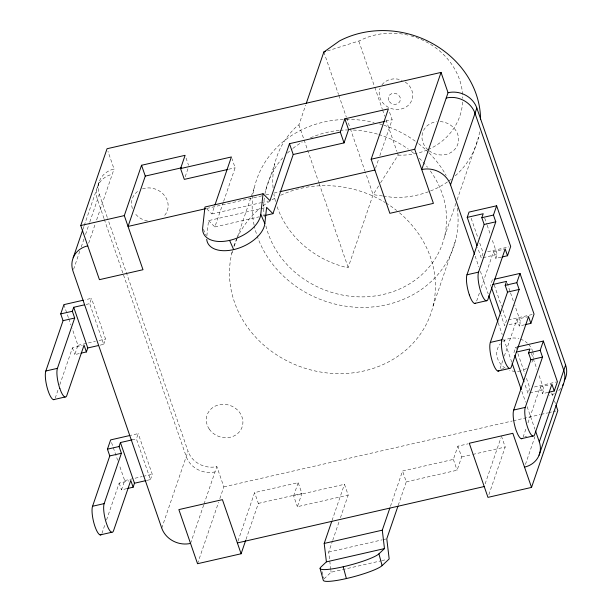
<?xml version="1.0" encoding="UTF-8"?>
<svg xmlns="http://www.w3.org/2000/svg" width="612" height="612" viewBox="0 0 612 612"><rect width="100%" height="100%" fill="white"/><g stroke="black" fill="none" stroke-linecap="round" stroke-linejoin="round"><path stroke-width="0.46" stroke-dasharray="3.06 2.29" d="M206.848 235.934L208.531 220.626L265.692 207.567M476.664 301.043L479.732 292.062M481.269 287.571L493.555 251.631L505.175 248.977M502.789 360.59L499.713 369.572L504.173 368.554M504.326 356.092L516.918 319.265L528.531 316.611M523.076 437.197L526.458 427.321M527.988 422.831L540.274 386.891L550.999 384.443M83.01 229.118L83.928 226.44M84.234 225.545L99.519 180.9M73.593 269.326L80.019 250.545M81.243 246.973L83.997 238.925M85.535 234.45L89.513 222.829M89.819 221.934L99.282 194.279A23.134 20.609 18.9 0 1 114.061 169.011L107.964 151.371M88.671 243.171L95.403 223.495M96.627 219.915L114.061 169.011M55.218 398.152L58.599 388.268M59.831 384.673L72.446 347.838L82.276 345.589M100.184 345.13L103.734 344.319L89.681 303.636L91.494 298.335L85.053 299.811M79.246 353.575L74.779 354.6L77.954 345.329L72.155 328.522M103.734 344.319L105.547 339.025L91.494 298.335M185.214 176.738L188.236 167.902M101.936 533.412L105.012 524.423M106.557 519.932L119.164 483.098L128.994 480.848M206.841 208.899L211.89 213.917L214.674 205.777M146.903 480.389L150.453 479.578L136.4 438.896L138.213 433.594L130.853 435.277M126.86 488.636L121.505 489.86L124.68 480.588L119.485 465.548M208.531 220.626L214.873 226.937L223.342 202.22M223.64 201.333L235.13 167.772L232.017 158.753M150.453 479.578L152.266 474.285L138.213 433.594M231.787 253.391L232.713 250.706M234.243 246.231L237.303 237.28M237.617 236.385L254.47 187.15M265.746 190.095L274.819 163.603M273.074 187.846A92.427 82.36 18.9 0 1 296.43 126.646L298.901 124.894L305.679 105.103M161.744 528.11L188.052 451.274L107.697 218.622M190.539 543.418L203.704 504.969M204.01 504.074L216.847 466.581A23.134 20.609 18.9 0 1 188.052 451.274M197.546 563.713L218.591 502.238M219.83 498.627L223.854 486.877L216.847 466.581M237.984 541.138L254.607 492.599L298.166 482.646L301.907 493.463L297.371 506.713L348.197 495.1L344.457 484.283L293.63 495.888L297.371 506.713M246.032 539.371L258.341 503.416L254.607 492.599M375.516 168.239L378.599 159.25M379.83 155.655L392.139 119.692L389.331 111.575M277.16 206.795A92.427 82.36 18.9 0 0 344.931 267.062L348.167 267.513L373.113 194.647L378.621 185.926M293.63 495.888L298.166 482.646M332.056 520.491L344.457 484.283M330.771 569.466L328.69 552.07L332.408 541.215M332.714 540.312L339.216 521.325M340.456 517.706L348.197 495.1M444.496 236.722L455.94 203.306M457.172 199.688L478.515 137.363M433.097 305.908L455.772 239.667M390.448 506.338L402.543 471.011L453.362 459.398L457.898 446.156L468.096 443.822M398.228 505.344L406.276 481.835L402.543 471.011M501.251 257.17L495.888 258.394L497.25 254.424L491.75 238.504M492.4 279.715L490.587 285.016L491.199 286.783M406.276 481.835L457.103 470.223L461.639 456.973L457.898 446.156M524.614 324.804L519.251 326.028L520.613 322.05L514.807 305.243M513.942 352.642L515.763 347.348L517.599 346.928M485.148 483.847L500.846 438.001M488.889 494.664L505.198 447.02L501.465 436.203M547.977 392.43L542.615 393.654L543.976 389.683L538.476 373.764M525.44 464.439L534.934 436.716M380.626 182.758L398.152 155.012L397.219 152.304M324.016 578.898L331.092 572.22L380.878 560.844M327.443 50.934L359.718 40.721A67.542 60.183 18.9 0 1 410.025 35.611M385.652 121.176L392.139 119.692M228.666 169.249L235.13 167.772M206.703 208.463L262.074 195.809M265.761 194.968L270.374 193.912M274.061 193.071L280.518 191.594M211.89 213.917L260.758 202.756M261.676 202.541L268.132 201.073M214.873 226.937L259.128 216.824M262.816 215.982L264.659 215.562M86.131 304.447L89.681 303.636M77.954 345.329L95.426 341.335M99.106 340.494L105.547 339.025M487.695 251.723L508.847 246.888M483.052 257.667L497.25 254.424M508.297 319.984L532.203 314.522M509.077 324.689L520.613 322.05M131.963 439.906L136.4 438.896M124.68 480.588L142.152 476.595M143.07 476.381L152.266 474.285M534.414 386.983L556.484 381.942M529.778 392.927L543.976 389.683M223.854 486.877L512.252 420.987M513.177 420.773L540.159 414.615M541.092 414.401L547.602 412.909M548.536 412.702L552.254 411.845M553.187 411.639L555.979 410.996M524.859 436.792L526.641 436.387M258.341 503.416L301.907 493.463M461.639 456.973L471.837 454.647M472.762 454.433L505.198 447.02M328.69 552.07L382.163 539.853M383.089 539.639L385.851 539.011M381.804 560.63L386.417 559.582M398.152 155.012L399.246 155.165A67.542 60.183 18.9 0 0 427.153 149.994M382.454 195.947L373.113 194.647L365.318 172.087M383.387 196.077L393.661 197.5A92.427 82.36 18.9 0 0 447.548 181.879M203.421 229.301L206.014 235.161M551.741 392.935L552.957 396.461M554.487 400.868L555.398 403.515M484.727 218.155L486.861 224.352M487.167 225.231L490.227 234.075M507.172 283.134L510.224 291.978M510.53 292.865L513.583 301.708M531.446 353.415L532.976 357.836M533.282 358.724L536.946 369.334M493.555 251.631L495.888 258.394M516.918 319.265L519.251 326.028M540.274 386.891L542.615 393.654M471.179 218.277L478.209 238.619M479.732 243.041L483.09 252.771L481.277 258.073L477.612 247.455M494.236 285.024L501.565 306.252M502.789 309.787L506.453 320.405L504.64 325.699L500.976 315.088M515.763 347.348L516.375 349.115M517.897 353.537L524.928 373.878M526.45 378.3L529.816 388.031L528.003 393.332L524.637 383.602M475.134 256.099L478.867 266.924M480.428 271.43L488.215 293.974M498.183 322.83L502.23 334.55M503.783 339.056L511.884 362.503M521.852 391.359L525.593 402.183M527.146 406.689L534.934 429.234M358.884 41.31L374.468 86.43M374.781 87.332L382.255 108.99M382.569 109.892L384.749 116.211M385.996 119.814L396.905 151.401M323.847 52.028L338.505 94.455M338.818 95.357L346.3 117.022M346.614 117.925L350.041 127.854M350.355 128.757L365.004 171.184M453.362 459.398L457.103 470.223M298.901 124.894L318.86 182.667M319.166 183.569L348.167 267.513M186.04 158.018L188.534 165.232M99.282 194.279L107.383 217.727M104.009 218.515L97.469 199.581A23.134 20.609 18.9 0 1 112.248 174.313M104.323 219.417L186.239 456.567A23.134 20.609 18.9 0 0 215.026 471.883M63.9 304.638L68.483 317.903M68.789 318.791L70.931 324.98M111.537 442.553L117.649 460.239M72.446 347.838L74.779 354.6M119.164 483.098L121.505 489.86M322.057 571.646L323.771 577.988M330.878 570.384L331.092 572.22M142.458 188.886A18.505 16.486 18.9 0 1 164.697 195.817A18.505 16.486 18.9 0 1 163.427 216.679M147.569 221.008A18.505 16.486 18.9 0 1 134.479 212.662M132.429 208.593A18.505 16.486 18.9 0 1 138.381 190.89M440.166 121.589A18.505 16.486 18.9 0 1 457.646 144.654A18.505 16.486 18.9 0 1 429.219 150.835M427.987 149.833A18.505 16.486 18.9 0 1 422.609 132.766A18.505 16.486 18.9 0 1 436.524 121.712M526.504 368.409A18.505 16.486 18.9 0 1 521.539 370.688M520.636 370.91A18.505 16.486 18.9 0 1 515.939 371.392M515.143 371.362A18.505 16.486 18.9 0 1 509.635 370.26M505.29 368.164A18.505 16.486 18.9 0 1 500.256 343.89M502.819 341.473A18.505 16.486 18.9 0 1 518.884 338.635M520.429 339.102A18.505 16.486 18.9 0 1 527.314 343.118M528.669 344.441A18.505 16.486 18.9 0 1 532.455 350.699M532.723 351.556A18.505 16.486 18.9 0 1 533.228 357.653M532.922 359.351A18.505 16.486 18.9 0 1 531.315 363.344M399.483 212.808A104.094 92.749 18.9 0 1 420.039 334.596A104.094 92.749 18.9 0 1 292.551 363.52A104.094 92.749 18.9 0 1 232.483 250.698M233.853 246.238A104.094 92.749 18.9 0 1 236.584 239.238M236.966 238.382A104.094 92.749 18.9 0 1 260.253 208.126M263.16 205.808A104.094 92.749 18.9 0 1 276.616 197.255M280.694 195.243A104.094 92.749 18.9 0 1 385.116 202.48M385.92 202.97A104.094 92.749 18.9 0 1 396.63 210.467M560.822 388.36A23.134 20.609 18.9 0 1 557.563 391.581M554.411 393.608A23.134 20.609 18.9 0 1 549.01 395.582M457.263 208.149A104.094 92.749 18.9 0 1 372.111 306.995A104.094 92.749 18.9 0 1 254.309 225.966M254.11 225.063A104.094 92.749 18.9 0 1 345.26 119.432M346.216 119.416A104.094 92.749 18.9 0 1 374.108 122.477M379.517 123.884A104.094 92.749 18.9 0 1 383.104 124.978M383.999 125.269A104.094 92.749 18.9 0 1 417.835 143.086M418.577 143.659A104.094 92.749 18.9 0 1 428.392 152.258M429.066 152.924A104.094 92.749 18.9 0 1 446.163 175.483M430.358 170.962A92.427 82.36 18.9 0 1 391.466 292.161A92.427 82.36 18.9 0 1 265.769 225.262M264.3 217.069A92.427 82.36 18.9 0 1 264.369 197.462M264.965 193.744A92.427 82.36 18.9 0 1 283.991 156.511M287.357 153.145A92.427 82.36 18.9 0 1 292.215 148.93M292.949 148.349A92.427 82.36 18.9 0 1 302.267 142.06M310.445 137.884A92.427 82.36 18.9 0 1 339.193 130.394M340.142 130.31A92.427 82.36 18.9 0 1 347.754 129.943M353.338 130.05A92.427 82.36 18.9 0 1 377.948 134.257M378.836 134.525A92.427 82.36 18.9 0 1 408.303 149.121M411.386 151.416A92.427 82.36 18.9 0 1 414.355 153.803M419.258 158.217A92.427 82.36 18.9 0 1 427.536 167.26M275.522 201.478A92.427 82.36 18.9 0 1 273.916 194.226M479.617 131.863A92.427 82.36 18.9 0 1 454.877 176.164M451.312 179.109A92.427 82.36 18.9 0 1 448.313 181.343M462.641 102.028A67.542 60.183 18.9 0 1 428.01 149.626M410.912 35.848A67.542 60.183 18.9 0 1 462.748 98.28M405.236 82.054A16.968 15.116 18.9 0 1 410.675 102.449A16.968 15.116 18.9 0 1 389.217 107.743A16.968 15.116 18.9 0 1 380.044 88.273M381.972 84.816A16.968 15.116 18.9 0 1 402.13 80.379M209.227 429.073A18.505 16.486 18.9 0 0 240.898 429.693A18.505 16.486 18.9 0 0 223.701 404.325A18.505 16.486 18.9 0 0 209.227 429.073M389.232 101.5A6.166 5.493 18.9 0 0 399.781 101.707A6.166 5.493 18.9 0 0 394.052 93.246A6.166 5.493 18.9 0 0 389.232 101.5"/><path stroke-width="0.92" d="M206.718 239.315A30.845 17.817 -23.8 0 0 235.566 249.138A30.845 17.817 -23.8 0 0 264.835 223.564L260.766 214.353L263.038 193.744L204.951 207.017L202.687 227.626A30.845 17.817 -23.8 0 0 229.592 240.401L233.662 249.612M264.835 223.564L266.618 207.353L272.96 213.665L293.217 154.507L289.476 143.682L340.303 132.07L344.839 118.827L388.398 108.875L371.163 159.212L389.852 213.32L433.418 203.368L414.729 149.259L441.038 72.423L107.054 148.724L80.746 225.56L99.435 279.669L142.994 269.716L124.305 215.608L141.54 165.271L185.107 155.318L180.571 168.56L184.311 179.385L227.74 169.463M73.211 257.736L82.704 230.013M54.468 399.407A15.484 4.009 77.1 0 1 47.66 389.393A15.484 4.009 77.1 0 1 45.839 370.994L63.067 320.673L60.726 313.91L63.9 304.638L83.217 300.224M59.838 388.574A15.484 4.009 77.1 0 1 57.429 368.34L74.679 318.026L72.346 311.263L73.708 307.285L84.357 304.853M141.54 165.271L145.281 176.088L128.046 226.432L205.777 208.669M81.036 353.17L86.399 351.946L87.761 347.968L73.708 307.285M101.187 534.666A15.484 4.009 77.1 0 1 94.378 524.652A15.484 4.009 77.1 0 1 92.557 506.254L109.785 455.932L107.444 449.17L110.627 439.898L129.935 435.484M127.755 488.43L133.118 487.206L130.784 480.443L113.526 530.765A15.484 4.009 77.1 0 1 107.85 527.123L106.587 523.826A15.484 4.009 77.1 0 1 104.178 503.599L121.398 453.285L119.065 446.515L120.426 442.545L131.963 439.906M214.988 204.875L231.397 156.955L180.571 168.56M133.118 487.206L134.479 483.228L120.426 442.545M289.476 143.682L269.976 200.652L263.038 193.744M306.298 103.306L323.847 52.028L339.568 40.889A92.427 82.36 18.9 0 1 432.707 43.666A92.427 82.36 18.9 0 1 480.565 119.6M293.217 154.507L344.036 142.894L348.572 129.645L344.839 118.827M241.105 553.761L222.416 499.652L178.857 509.605L197.546 563.713L241.105 553.761L245.726 540.274M441.038 72.423L448.045 92.71L421.737 169.547A23.134 20.609 18.9 0 1 450.524 184.862L474.507 254.294M389.844 508.105L382.286 530.168L384.481 548.589L378.92 553.845A30.845 4.491 -15.1 0 1 343.21 566.766A30.845 4.491 -15.1 0 1 320.833 567.11L326.403 561.862L324.199 543.441L331.758 521.37M450.524 184.862L476.832 108.026A23.134 20.609 18.9 0 0 448.045 92.71M477 245.687L467.224 217.382L469.037 212.089L496.63 205.785L510.683 246.468L507.509 255.74L502.146 256.964M469.389 295.015A15.484 4.009 77.1 0 1 466.971 274.78L484.176 224.474L481.835 217.711L483.197 213.733L467.224 217.382M507.509 255.74L505.175 248.977L487.948 299.291A15.484 4.009 77.1 0 1 480.978 292.368A15.484 4.009 77.1 0 1 478.561 272.133L495.789 221.819L493.456 215.057L496.63 205.785M397.922 506.246L386.776 538.797L389.178 558.947L382.102 565.626A30.845 4.491 -15.1 0 1 350.24 577.629A30.845 4.491 -15.1 0 1 323.281 580.298L320.099 568.517M494.236 279.294L519.993 273.411L516.819 282.683L519.152 289.445L501.924 339.767L490.311 342.414L507.532 292.1L505.198 285.337L506.56 281.367L492.362 284.611M525.509 324.597L530.872 323.373L534.047 314.101L519.993 273.411M522.327 438.46A15.484 4.009 77.1 0 1 517.4 433.556L516.084 430.274A15.484 4.009 77.1 0 1 513.697 410.04L530.895 359.734L528.561 352.971L529.916 348.993L516.605 352.038M548.865 392.223L554.227 390.999L551.894 384.237L534.666 434.551A15.484 4.009 77.1 0 1 527.697 427.627A15.484 4.009 77.1 0 1 525.287 407.393L542.515 357.079L540.174 350.316L543.349 341.045L517.599 346.928M554.227 390.999L557.402 381.727L543.349 341.045M524.522 467.124A23.134 20.609 18.9 0 0 539.294 441.856L565.603 365.02L476.832 108.026M539.057 455.236L563.553 383.701M531.53 487.412L512.841 433.304L469.274 443.256L487.963 497.365L531.53 487.412L557.838 410.576L556.01 405.282M323.847 52.028L325.645 51.484M145.281 176.088L181.427 167.833M348.572 129.645L384.726 121.39M80.746 225.56L124.305 215.608M371.163 159.212L414.729 149.259M280.518 191.594L374.904 170.037M265.585 215.347L272.96 213.665M60.726 313.91L72.346 311.263M481.835 217.711L493.456 215.057M63.067 320.673L74.679 318.026M484.176 224.474L495.789 221.819M87.761 347.968L98.41 345.535M45.839 370.994L57.451 368.34M466.948 274.788L478.561 272.133M505.198 285.337L516.819 282.683M507.532 292.1L519.152 289.445M53.451 399.659L65.04 397.012M474.591 303.445L486.18 300.798M107.444 449.17L119.065 446.515M528.561 352.971L540.174 350.316M109.785 455.932L121.398 453.285M530.895 359.734L542.515 357.079M497.946 371.079L509.536 368.432M134.479 483.228L146.016 480.596M92.557 506.254L104.178 503.599M513.667 410.048L525.287 407.393M100.169 534.919L111.759 532.272M521.309 438.705L532.899 436.058M237.372 542.936L484.23 486.54M324.199 543.441L382.286 530.168M326.403 561.862L384.481 548.589M469.358 295.015L470.682 298.296A15.484 4.009 77.1 0 0 475.608 303.2M59.869 388.566L61.131 391.864A15.484 4.009 77.1 0 0 66.807 395.505L84.058 345.183L86.399 351.946M530.872 323.373L528.531 316.611L511.303 366.925A15.484 4.009 77.1 0 1 504.342 359.994A15.484 4.009 77.1 0 1 501.924 339.767M491.505 287.671L500.364 313.321M514.86 355.297L524.025 381.834M488.835 295.78L497.87 321.927M512.198 363.406L521.233 389.553M535.554 431.039L539.294 441.856M340.303 132.07L344.036 142.894M378.92 553.845L382.102 565.626M343.21 566.766L346.392 578.554M565.603 365.02A23.134 20.609 18.9 0 1 564.18 380.825M562.795 385.33A23.134 20.609 18.9 0 0 563.79 370.321L475.019 113.327A23.134 20.609 18.9 0 0 446.232 98.012M190.539 543.418A23.134 20.609 18.9 0 1 161.744 528.11L72.981 271.116A23.134 20.609 18.9 0 1 87.753 245.848M260.766 214.353A30.845 17.817 -23.8 0 1 229.592 240.401M498.964 370.834A15.484 4.009 77.1 0 1 494.037 365.93L492.721 362.648A15.484 4.009 77.1 0 1 490.334 342.414"/></g></svg>
